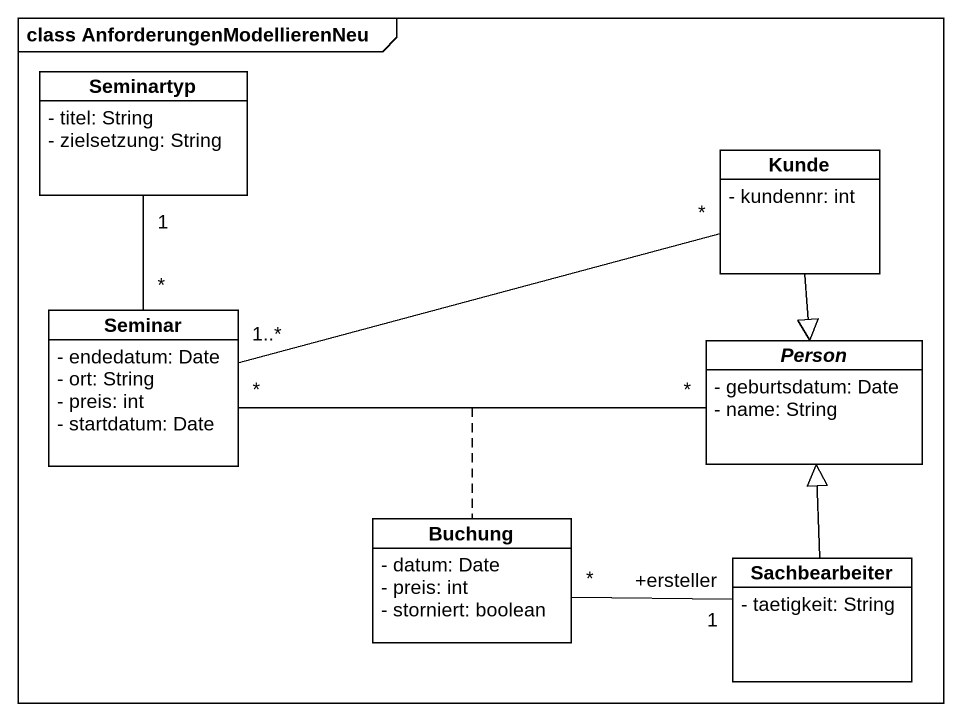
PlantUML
@startuml
mainframe class AnforderungenModellierenNeu
hide circle
hide empty members
skinparam classAttributeIconSize 0
class Seminartyp {
  - titel: String
  - zielsetzung: String
}
class Kunde {
  - kundennr: int
}
class Seminar {
  - endedatum: Date
  - ort: String
  - preis: int
  - startdatum: Date
}
abstract class "Person" as Person_ {
  - geburtsdatum: Date
  - name: String
}
class Buchung {
  - datum: Date
  - preis: int
  - storniert: boolean
}
class Sachbearbeiter {
  - taetigkeit: String
}
Kunde "*" -left- "1..*" Seminar
Kunde --|> Person_
Seminar "*" -up- "1" Seminartyp
Seminar "*" -right- "*" Person_
(Seminar, Person_) .. Buchung
Sachbearbeiter -up-|> Person_
Sachbearbeiter "+ersteller\n1" -left- "*" Buchung
@enduml
